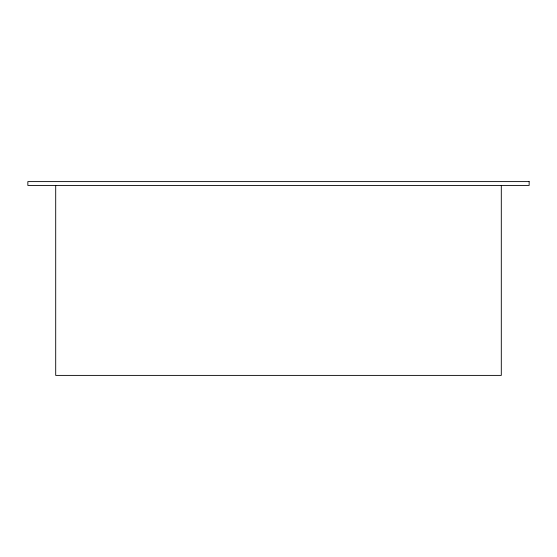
<?xml version="1.0" encoding="UTF-8"?>
<svg xmlns="http://www.w3.org/2000/svg" width="557" height="557" viewBox="0 0 557 557"><rect width="100%" height="100%" fill="white"/><g stroke="black" fill="none" stroke-linecap="round" stroke-linejoin="round"><path stroke-width="0.84" d="M501.3 185.446L501.3 375.397L55.7 375.397L55.7 185.446M529.15 181.603L27.85 181.603L27.85 185.446L529.15 185.446L529.15 181.603"/></g></svg>
